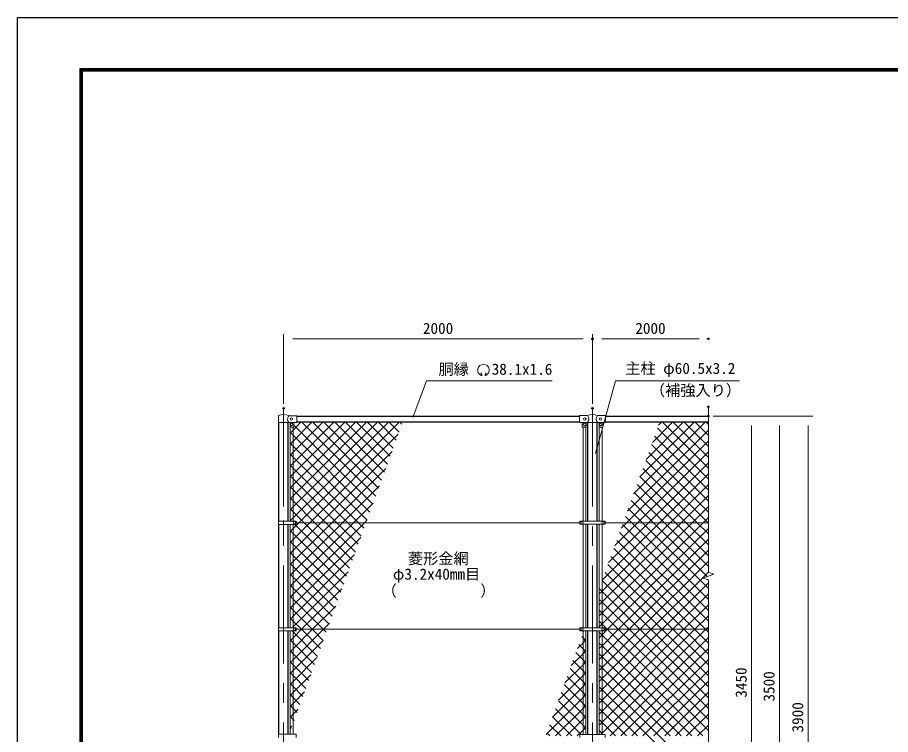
# Model space of a CAD drawing. Units: millimetres, scale not verified. Extents: x -6300 to 6300, y -4455 to 4455.
# Drawn here: x -6300 to -648, y -186 to 4455 of the extents above; entities that cross this region are included whole.
import ezdxf
from ezdxf.enums import TextEntityAlignment as Align

# ---------------------------------------------------------------- set-up
doc = ezdxf.new("R2010")
doc.units = ezdxf.units.MM
doc.header["$LTSCALE"] = 20
doc.header["$PDMODE"] = 32
doc.header["$PDSIZE"] = 10
doc.linetypes.add('USER1', pattern=[50.8, 31.75, -6.35, 6.35, -6.35])
for name, color, linetype, lineweight in [('0-0_D-STR1', 1, 'Continuous', 25), ('0-3_D-BMK', 2, 'USER1', 13), ('0-4_D-STR-DIM', 7, 'Continuous', 13), ('0-7_D-STR3', 3, 'Continuous', 13), ('0-A_D-STR-TXT', 7, 'Continuous', 13), ('0-B_D-STR2', 7, 'Continuous', 13), ('0-C_D-TTL', 7, 'Continuous', 25)]:
    doc.layers.add(name, color=color, linetype=linetype, lineweight=lineweight)
doc.layers.add('0-6_Defpoints', color=8, linetype='Continuous')
doc.styles.add('ＭＳ ゴシック', font='')
doc.styles.get('ＭＳ ゴシック').set_extended_font_data('MS Gothic')

msp = doc.modelspace()

# ---------------------------------------------------------------- linework, layer by layer
at = {"layer": '0-0_D-STR1'}
for p, q in [((-4489.96, 1875), (-2662.46, 1875)), ((-2492.46, 1875), (-1827.46, 1875)), ((-4607.71, 1195.5), (-4607.71, 1833.8)), ((-4547.21, 1195.5), (-4547.21, 1833.8)), ((-4492.46, 1836.9), (-2662.46, 1836.9)), ((-2607.71, 1195.3), (-2607.71, 1833.5)), ((-2547.21, 1195.3), (-2547.21, 1833.5)), ((-2492.46, 1836.9), (-1827.46, 1836.9)), ((-4607.71, 505.5), (-4607.71, 1174.5)), ((-4547.21, 505.5), (-4547.21, 1174.5)), ((-2607.71, 505.3), (-2607.71, 1174.7)), ((-2547.21, 505.3), (-2547.21, 1174.7)), ((-4607.71, -184.5), (-4607.71, 484.5)), ((-4547.21, -184.5), (-4547.21, 484.5)), ((-2607.71, -184.7), (-2607.71, 484.7)), ((-2547.21, -184.7), (-2547.21, 484.7))]:
    msp.add_line(p, q, dxfattribs=at)
at = {"layer": '0-3_D-BMK'}
for p, q in [((-4577.46, 1925), (-4577.46, -2075)), ((-2577.46, 1925), (-2577.46, -2075)), ((-4577.46, 1199.53), (-4577.46, 1158.75))]:
    msp.add_line(p, q, dxfattribs=at)
at = {"layer": '0-4_D-STR-DIM'}
for p, q in [((-4577.46, 1955), (-4577.46, 2405)), ((-4517.46, 2375), (-2637.46, 2375)), ((-2577.46, 1955), (-2577.46, 2405)), ((-2577.46, 1955), (-2577.46, 2405)), ((-2517.46, 2375), (-1887.46, 2375)), ((-1827.46, 1935), (-1827.46, 865.65)), ((-1797.46, 1875), (-1517.46, 1875)), ((-1797.46, 1875), (-1337.34, 1875)), ((-1797.46, 1875), (-1151.49, 1875)), ((-1547.46, 1815), (-1547.46, -1515)), ((-1367.34, 1815), (-1367.34, -1565)), ((-1181.49, 1815), (-1181.49, -1965)), ((-1862.7, 827.17), (-1792.22, 852.83)), ((-1792.22, 852.83), (-1827.46, 865.65)), ((-1827.46, 814.35), (-1862.7, 827.17)), ((-1827.46, 814.35), (-1827.46, -514.35))]:
    msp.add_line(p, q, dxfattribs=at)
at = {"layer": '0-6_Defpoints'}
for p in [(-2577.46, 2375), (-1827.46, 2375), (-4577.46, 1925), (-2577.46, 1925), (-1827.46, 1935), (-1827.46, 1875)]:
    msp.add_point(p, dxfattribs=at)
at = {"layer": '0-7_D-STR3'}
for p, q in [((-4610.96, 1833.8), (-4610.96, 1875.88)), ((-4542.48, 1877.7), (-4492.46, 1877.7)), ((-4492.46, 1834.3), (-4492.46, 1877.7)), ((-2662.46, 1878), (-2613.24, 1878)), ((-2662.46, 1834), (-2662.46, 1878)), ((-2541.68, 1878), (-2492.46, 1878)), ((-2492.46, 1834), (-2492.46, 1878)), ((-4610.96, 1833.8), (-4543.96, 1833.8)), ((-4543.96, 1833.8), (-4542.46, 1834.3)), ((-4542.46, 1834.3), (-4492.46, 1834.3)), ((-4535.46, 1806.3), (-4535.46, 1834.3)), ((-4510.46, 1806.3), (-4510.46, 1834.3)), ((-2662.46, 1834), (-2612.26, 1834)), ((-2644.46, 1834), (-2644.46, 1805)), ((-2619.46, 1834), (-2619.46, 1805)), ((-2611.26, 1833.5), (-2612.26, 1834)), ((-2611.26, 1833.5), (-2543.66, 1833.5)), ((-2543.66, 1833.5), (-2542.66, 1834)), ((-2542.66, 1834), (-2492.46, 1834)), ((-2535.46, 1834), (-2535.46, 1805)), ((-2510.46, 1834), (-2510.46, 1805)), ((-4534.96, 1195.5), (-4534.96, 1804.98)), ((-4533.46, 1804.3), (-4512.46, 1804.3)), ((-4515.96, 1195.5), (-4515.96, 1804.3)), ((-2620.46, 1804), (-2643.46, 1804)), ((-2638.96, 1804), (-2638.96, 1195.3)), ((-2619.96, 1804.13), (-2619.96, 1195.3)), ((-2534.96, 1804.13), (-2534.96, 1195.3)), ((-2534.46, 1804), (-2511.46, 1804)), ((-2515.96, 1804), (-2515.96, 1195.3)), ((-4610.26, 1195.5), (-4610.26, 1174.5)), ((-4610.26, 1195.5), (-4495.46, 1195.5)), ((-4495.46, 1195.5), (-4495.46, 1174.5)), ((-2659.96, 1195.3), (-2494.96, 1195.3)), ((-2659.96, 1195.3), (-2659.96, 1174.7)), ((-2494.96, 1195.3), (-2494.96, 1174.7)), ((-4610.26, 1174.5), (-4495.46, 1174.5)), ((-4534.96, 505.5), (-4534.96, 1174.5)), ((-4515.96, 505.5), (-4515.96, 1174.5)), ((-2659.96, 1185), (-4495.46, 1185)), ((-2659.96, 1174.7), (-2494.96, 1174.7)), ((-2638.96, 505.3), (-2638.96, 1174.7)), ((-2619.96, 505.3), (-2619.96, 1174.7)), ((-2534.96, 505.3), (-2534.96, 1174.7)), ((-2515.96, 505.3), (-2515.96, 1174.7)), ((-1827.46, 1185), (-2494.96, 1185)), ((-4610.26, 505.5), (-4610.26, 484.5)), ((-4610.26, 505.5), (-4495.46, 505.5)), ((-4610.26, 484.5), (-4495.46, 484.5)), ((-4534.96, -184.5), (-4534.96, 484.5)), ((-4515.96, -184.5), (-4515.96, 484.5)), ((-4495.46, 505.5), (-4495.46, 484.5)), ((-2659.96, 495), (-4495.46, 495)), ((-2659.96, 505.3), (-2494.96, 505.3)), ((-2659.96, 505.3), (-2659.96, 484.7)), ((-2659.96, 484.7), (-2494.96, 484.7)), ((-2638.96, -184.7), (-2638.96, 484.7)), ((-2619.96, -184.7), (-2619.96, 484.7)), ((-2534.96, -184.7), (-2534.96, 484.7)), ((-2515.96, -184.7), (-2515.96, 484.7)), ((-2494.96, 505.3), (-2494.96, 484.7)), ((-1827.46, 495), (-2494.96, 495)), ((-4610.26, -184.5), (-4610.26, -205.5)), ((-4610.26, -184.5), (-4495.46, -184.5)), ((-4495.46, -184.5), (-4495.46, -205.5)), ((-2659.96, -184.7), (-2494.96, -184.7)), ((-2659.96, -184.7), (-2659.96, -205.3)), ((-2494.96, -184.7), (-2494.96, -205.3))]:
    msp.add_line(p, q, dxfattribs=at)
for centre in [(-4527.46, 1856), (-4525.46, 1821), (-2629.46, 1821), (-2627.46, 1856), (-2527.46, 1856), (-2525.46, 1821), (-4507.46, 1185), (-2644.96, 1185), (-2509.96, 1185), (-4507.46, 495), (-2644.96, 495), (-2509.96, 495)]:
    msp.add_circle(centre, 8, dxfattribs=at)
for centre, radius, start, end in [((-4607.96, 1875.88), 3, 116.57497, 180), ((-4577.5, 1801.97), 82.93, 67.08235, 112.54718), ((-4518.36, 1856), 33.56, 145.68676, 221.15827), ((-4542.48, 1883.7), 6, 242.98608, 270), ((-2613.24, 1886), 8, 270, 296.9114), ((-2629.85, 1856), 28.8, 314.1684, 41.01552), ((-2577.46, 1802.54), 82.82, 67.15338, 112.84662), ((-2525.08, 1856), 28.8, 138.98448, 225.8316), ((-2541.68, 1886), 8, 243.0886, 270), ((-4533.46, 1806.3), 2, 180, 270), ((-4512.46, 1806.3), 2, 270, 0), ((-2643.46, 1805), 1, 180, 270), ((-2620.46, 1805), 1, 270, 0), ((-2534.46, 1805), 1, 180, 270), ((-2511.46, 1805), 1, 270, 0)]:
    msp.add_arc(centre, radius, start, end, dxfattribs=at)
at = {"layer": '0-A_D-STR-TXT'}
for p, q in [((-3293.61, 2143.87), (-3300.52, 2155.84)), ((-3272.8, 2143.87), (-3265.9, 2155.84))]:
    msp.add_line(p, q, dxfattribs=at)
for points in [[(-2837.93, 2102.22), (-3652.27, 2102.22), (-3740.59, 1866.43)], [(-1626.62, 2102.22), (-2428.64, 2102.22), (-2557.32, 1632.95)]]:
    msp.add_lwpolyline(points, dxfattribs=at)
for centre, radius, start, end in [((-3283.21, 2172.48), 37.51, 294.32478, 245.67522), ((-3297.03, 2141.8), 3.95, 245.67522, 30), ((-3269.39, 2141.8), 3.95, 150, 294.32478)]:
    msp.add_arc(centre, radius, start, end, dxfattribs=at)
at = {"layer": '0-B_D-STR2'}
for p, q in [((-4515.96, 1783.36), (-4462.42, 1836.9)), ((-4515.96, 1712.65), (-4391.71, 1836.9)), ((-4515.96, 1641.93), (-4321, 1836.9)), ((-4515.96, 1571.22), (-4250.29, 1836.9)), ((-4515.96, 1500.51), (-4179.58, 1836.9)), ((-4515.96, 1429.8), (-4108.86, 1836.9)), ((-4515.96, 1359.09), (-4038.15, 1836.9)), ((-4515.96, 1288.38), (-3967.44, 1836.9)), ((-4515.96, 1217.67), (-3896.73, 1836.9)), ((-3999.54, 1305.1), (-4510.46, 1816.02)), ((-3980.67, 1356.94), (-4460.63, 1836.9)), ((-3961.8, 1408.78), (-4389.92, 1836.9)), ((-3942.93, 1460.63), (-4319.21, 1836.9)), ((-3924.06, 1512.47), (-4248.49, 1836.9)), ((-3905.19, 1564.31), (-4177.78, 1836.9)), ((-3886.33, 1616.15), (-4107.07, 1836.9)), ((-3867.46, 1667.99), (-4036.36, 1836.9)), ((-3848.59, 1719.84), (-3965.65, 1836.9)), ((-3829.72, 1771.68), (-3894.94, 1836.9)), ((-3810.85, 1823.52), (-3824.23, 1836.9)), ((-2311.33, 1371.69), (-1846.12, 1836.9)), ((-2270.87, 1482.87), (-1916.83, 1836.9)), ((-2230.4, 1594.04), (-1987.54, 1836.9)), ((-2189.94, 1705.22), (-2058.26, 1836.9)), ((-2149.47, 1816.39), (-2128.97, 1836.9)), ((-1827.46, 1537.19), (-2127.17, 1836.9)), ((-1827.46, 1607.9), (-2056.46, 1836.9)), ((-1827.46, 1678.61), (-1985.75, 1836.9)), ((-1827.46, 1749.32), (-1915.04, 1836.9)), ((-1827.46, 1820.03), (-1844.33, 1836.9)), ((-4534.96, 1764.36), (-4515.96, 1783.36)), ((-4515.96, 1750.81), (-4534.96, 1769.81)), ((-4407.21, 1185), (-3834.97, 1757.24)), ((-2351.8, 1260.52), (-1827.46, 1784.85)), ((-1827.46, 1466.48), (-2156.92, 1795.93)), ((-4534.96, 1693.65), (-4515.96, 1712.65)), ((-4515.96, 1680.1), (-4534.96, 1699.1)), ((-4018.41, 1253.26), (-4515.96, 1750.81)), ((-2356.6, 1185), (-1827.46, 1714.14)), ((-1827.46, 1395.77), (-2175.79, 1744.09)), ((-4534.96, 1622.93), (-4515.96, 1641.93)), ((-4037.28, 1201.42), (-4515.96, 1680.1)), ((-4336.5, 1185), (-3875.44, 1646.06)), ((-2285.89, 1185), (-1827.46, 1643.43)), ((-1827.46, 1254.34), (-2213.53, 1640.41)), ((-1827.46, 1325.06), (-2194.66, 1692.25)), ((-4515.96, 1609.39), (-4534.96, 1628.39)), ((-4091.57, 1185), (-4515.96, 1609.39)), ((-1828.83, 1185), (-2232.4, 1588.57)), ((-4534.96, 1552.22), (-4515.96, 1571.22)), ((-4515.96, 1538.68), (-4534.96, 1557.68)), ((-4162.28, 1185), (-4515.96, 1538.68)), ((-4265.79, 1185), (-3915.9, 1534.89)), ((-1899.54, 1185), (-2251.26, 1536.73)), ((-2215.18, 1185), (-1827.46, 1572.72)), ((-4534.96, 1481.51), (-4515.96, 1500.51)), ((-4515.96, 1467.97), (-4534.96, 1486.97)), ((-1970.25, 1185), (-2270.13, 1484.88)), ((-2144.47, 1185), (-1827.46, 1502.01)), ((-4534.96, 1410.8), (-4515.96, 1429.8)), ((-4515.96, 1397.26), (-4534.96, 1416.26)), ((-4232.99, 1185), (-4515.96, 1467.97)), ((-4195.08, 1185), (-3956.37, 1423.71)), ((-2040.96, 1185), (-2289, 1433.04)), ((-2073.76, 1185), (-1827.46, 1431.3)), ((-4534.96, 1340.09), (-4515.96, 1359.09)), ((-4303.7, 1185), (-4515.96, 1397.26)), ((-2111.67, 1185), (-2307.87, 1381.2)), ((-2003.05, 1185), (-1827.46, 1360.59)), ((-4515.96, 1326.55), (-4534.96, 1345.55)), ((-4374.41, 1185), (-4515.96, 1326.55)), ((-4124.37, 1185), (-3996.83, 1312.54)), ((-4534.96, 1269.38), (-4515.96, 1288.38)), ((-4515.96, 1255.84), (-4534.96, 1274.84)), ((-4445.12, 1185), (-4515.96, 1255.84)), ((-2253.09, 1185), (-2345.61, 1277.52)), ((-1932.34, 1185), (-1827.46, 1289.88)), ((-4534.96, 1198.67), (-4515.96, 1217.67)), ((-4526.33, 1195.5), (-4534.96, 1204.13)), ((-4053.66, 1185), (-4037.3, 1201.36)), ((-2323.8, 1185), (-2364.48, 1225.67)), ((-1861.63, 1185), (-1827.46, 1219.17)), ((-4515.96, 1114.42), (-4534.96, 1133.42)), ((-4515.96, 1076.25), (-4407.21, 1185)), ((-4515.96, 1005.54), (-4336.5, 1185)), ((-4515.96, 934.83), (-4265.79, 1185)), ((-4515.96, 864.12), (-4195.08, 1185)), ((-4515.96, 793.41), (-4124.37, 1185)), ((-4515.96, 722.7), (-4053.66, 1185)), ((-4169.36, 838.53), (-4505.33, 1174.5)), ((-4150.49, 890.37), (-4445.12, 1185)), ((-4131.62, 942.21), (-4374.41, 1185)), ((-4112.75, 994.05), (-4303.7, 1185)), ((-4093.88, 1045.89), (-4232.99, 1185)), ((-4075.01, 1097.73), (-4162.28, 1185)), ((-4056.15, 1149.58), (-4091.57, 1185)), ((-2515.96, 742.8), (-2073.76, 1185)), ((-2515.96, 672.09), (-2003.05, 1185)), ((-2515.96, 601.38), (-1932.34, 1185)), ((-2515.96, 530.67), (-1861.63, 1185)), ((-2513.65, 815.82), (-2144.47, 1185)), ((-2480.92, 495), (-1827.46, 1148.45)), ((-2473.19, 926.99), (-2215.18, 1185)), ((-2432.72, 1038.17), (-2285.89, 1185)), ((-2392.26, 1149.34), (-2356.6, 1185)), ((-1827.46, 617.95), (-2383.35, 1173.83)), ((-1827.46, 688.66), (-2323.8, 1185)), ((-1827.46, 759.37), (-2253.09, 1185)), ((-1827.46, 900.79), (-2111.67, 1185)), ((-1827.46, 971.5), (-2040.96, 1185)), ((-1827.46, 1042.21), (-1970.25, 1185)), ((-1827.46, 1112.92), (-1899.54, 1185)), ((-1827.46, 1183.63), (-1828.83, 1185)), ((-4534.96, 1057.25), (-4515.96, 1076.25)), ((-4188.23, 786.68), (-4515.96, 1114.42)), ((-4515.96, 651.99), (-4077.76, 1090.19)), ((-2410.21, 495), (-1827.46, 1077.74)), ((-1827.46, 547.24), (-2402.22, 1121.99)), ((-4515.96, 1043.71), (-4534.96, 1062.71)), ((-4207.1, 734.84), (-4515.96, 1043.71)), ((-1916.65, 495), (-2439.95, 1018.31)), ((-1845.93, 495), (-2421.08, 1070.15)), ((-4534.96, 986.54), (-4515.96, 1005.54)), ((-4515.96, 973), (-4534.96, 992)), ((-4515.96, 581.27), (-4118.23, 979.01)), ((-4225.97, 683), (-4515.96, 973)), ((-1987.36, 495), (-2458.82, 966.47)), ((-2339.5, 495), (-1827.46, 1007.03)), ((-4534.96, 915.83), (-4515.96, 934.83)), ((-4515.96, 902.29), (-4534.96, 921.29)), ((-2058.07, 495), (-2477.69, 914.62)), ((-2268.78, 495), (-1827.46, 936.32)), ((-4534.96, 845.12), (-4515.96, 864.12)), ((-4515.96, 831.57), (-4534.96, 850.57)), ((-4244.83, 631.16), (-4515.96, 902.29)), ((-2128.78, 495), (-2496.56, 862.78)), ((-4534.96, 774.41), (-4515.96, 793.41)), ((-4263.7, 579.32), (-4515.96, 831.57)), ((-2199.49, 495), (-2515.43, 810.94)), ((-2127.36, 495), (-1827.46, 794.9)), ((-4515.96, 760.86), (-4534.96, 779.86)), ((-4282.57, 527.47), (-4515.96, 760.86)), ((-4460.82, 495), (-4199.15, 756.66)), ((-2534.96, 723.8), (-2515.96, 742.8)), ((-4534.96, 703.7), (-4515.96, 722.7)), ((-4515.96, 690.15), (-4534.96, 709.15)), ((-4320.81, 495), (-4515.96, 690.15)), ((-2515.96, 670.05), (-2534.96, 689.05)), ((-2056.65, 495), (-1827.46, 724.19)), ((-4534.96, 632.99), (-4515.96, 651.99)), ((-4515.96, 619.44), (-4534.96, 638.44)), ((-4390.1, 495), (-4239.62, 645.49)), ((-2534.96, 653.09), (-2515.96, 672.09)), ((-2340.91, 495), (-2515.96, 670.05)), ((-1985.94, 495), (-1827.46, 653.48)), ((-4534.96, 562.27), (-4515.96, 581.27)), ((-4515.96, 548.73), (-4534.96, 567.73)), ((-4391.52, 495), (-4515.96, 619.44)), ((-2515.96, 599.34), (-2534.96, 618.34)), ((-2534.96, 582.38), (-2515.96, 601.38)), ((-2411.62, 495), (-2515.96, 599.34)), ((-1915.23, 495), (-1827.46, 582.77)), ((-4462.23, 495), (-4515.96, 548.73)), ((-4319.39, 495), (-4280.08, 534.31)), ((-2515.96, 528.63), (-2534.96, 547.63)), ((-2534.96, 511.67), (-2515.96, 530.67)), ((-2482.33, 495), (-2515.96, 528.63)), ((-4515.96, 439.85), (-4460.82, 495)), ((-4515.96, 369.14), (-4390.1, 495)), ((-4515.96, 298.43), (-4319.39, 495)), ((-4339.18, 371.95), (-4462.23, 495)), ((-4320.31, 423.79), (-4391.52, 495)), ((-4301.44, 475.63), (-4320.81, 495)), ((-2635.05, 482.29), (-2632.64, 484.7)), ((-2515.96, 457.92), (-2534.96, 476.92)), ((-2534.96, 440.95), (-2515.96, 459.95)), ((-2515.96, 459.95), (-2480.92, 495)), ((-2515.96, 389.24), (-2410.21, 495)), ((-2515.96, 318.53), (-2339.5, 495)), ((-2515.96, 247.82), (-2268.78, 495)), ((-2515.96, 106.4), (-2127.36, 495)), ((-2515.96, 35.69), (-2056.65, 495)), ((-2515.96, -35.02), (-1985.94, 495)), ((-2515.96, -105.73), (-1915.23, 495)), ((-1863.04, -195), (-2515.96, 457.92)), ((-1827.46, -159.87), (-2482.33, 495)), ((-1827.46, -89.16), (-2411.62, 495)), ((-1827.46, -18.45), (-2340.91, 495)), ((-1827.46, 122.97), (-2199.49, 495)), ((-1827.46, 193.68), (-2128.78, 495)), ((-1827.46, 264.4), (-2058.07, 495)), ((-1827.46, 335.11), (-1987.36, 495)), ((-1827.46, 405.82), (-1916.65, 495)), ((-1827.46, 476.53), (-1845.93, 495)), ((-4534.96, 420.85), (-4515.96, 439.85)), ((-4515.96, 407.31), (-4534.96, 426.31)), ((-4515.96, 227.72), (-4320.55, 423.14)), ((-4376.92, 268.27), (-4515.96, 407.31)), ((-2675.51, 371.12), (-2638.96, 407.67)), ((-2638.96, 368.79), (-2666.38, 396.21)), ((-2638.96, 439.5), (-2647.51, 448.05)), ((-2619.96, 420.5), (-2638.96, 439.5)), ((-2638.96, 407.67), (-2619.96, 426.67)), ((-2515.96, 387.21), (-2534.96, 406.21)), ((-2463.81, -195), (-1827.46, 441.35)), ((-4534.96, 350.14), (-4515.96, 369.14)), ((-4515.96, 336.6), (-4534.96, 355.6)), ((-2638.96, 298.08), (-2685.25, 344.36)), ((-2619.96, 349.79), (-2638.96, 368.79)), ((-2638.96, 336.95), (-2619.96, 355.95)), ((-2534.96, 370.24), (-2515.96, 389.24)), ((-1933.75, -195), (-2515.96, 387.21)), ((-2393.1, -195), (-1827.46, 370.64)), ((-4534.96, 279.43), (-4515.96, 298.43)), ((-4515.96, 265.89), (-4534.96, 284.89)), ((-4395.78, 216.42), (-4515.96, 336.6)), ((-4515.96, 157.01), (-4361.01, 311.96)), ((-2715.98, 259.94), (-2638.96, 336.95)), ((-2638.96, 227.37), (-2704.12, 292.52)), ((-2619.96, 279.08), (-2638.96, 298.08)), ((-2638.96, 266.24), (-2619.96, 285.24)), ((-2515.96, 316.5), (-2534.96, 335.5)), ((-2534.96, 299.53), (-2515.96, 318.53)), ((-2004.46, -195), (-2515.96, 316.5)), ((-2322.39, -195), (-1827.46, 299.93)), ((-4534.96, 208.72), (-4515.96, 227.72)), ((-4414.65, 164.58), (-4515.96, 265.89)), ((-2756.44, 148.77), (-2638.96, 266.24)), ((-2638.96, 156.66), (-2722.99, 240.68)), ((-2619.96, 208.37), (-2638.96, 227.37)), ((-2515.96, 245.79), (-2534.96, 264.79)), ((-2534.96, 228.82), (-2515.96, 247.82)), ((-2075.17, -195), (-2515.96, 245.79)), ((-2251.68, -195), (-1827.46, 229.22)), ((-4515.96, 195.18), (-4534.96, 214.18)), ((-4515.96, 86.3), (-4401.48, 200.79)), ((-4433.52, 112.74), (-4515.96, 195.18)), ((-2796.9, 37.59), (-2638.96, 195.53)), ((-2638.96, 85.95), (-2741.85, 188.84)), ((-2638.96, 195.53), (-2619.96, 214.53)), ((-4534.96, 138.01), (-4515.96, 157.01)), ((-4515.96, 124.47), (-4534.96, 143.47)), ((-4452.39, 60.9), (-4515.96, 124.47)), ((-2837.37, -73.58), (-2638.96, 124.82)), ((-2638.96, 15.24), (-2760.72, 137)), ((-2619.96, 137.66), (-2638.96, 156.66)), ((-2638.96, 124.82), (-2619.96, 143.82)), ((-2180.97, -195), (-1827.46, 158.5)), ((-4534.96, 67.3), (-4515.96, 86.3)), ((-4515.96, 53.76), (-4534.96, 72.76)), ((-4515.96, 15.59), (-4441.94, 89.61)), ((-2638.96, -55.48), (-2779.59, 85.16)), ((-2619.96, 66.95), (-2638.96, 85.95)), ((-2638.96, 54.11), (-2619.96, 73.11)), ((-2534.96, 87.4), (-2515.96, 106.4)), ((-2110.26, -195), (-1827.46, 87.79)), ((-4534.96, -3.41), (-4515.96, 15.59)), ((-4515.96, -16.95), (-4534.96, 2.05)), ((-4471.26, 9.06), (-4515.96, 53.76)), ((-2877.83, -184.76), (-2638.96, 54.11)), ((-2638.96, -126.19), (-2798.46, 33.31)), ((-2619.96, -3.76), (-2638.96, 15.24)), ((-2638.96, -16.6), (-2619.96, 2.4)), ((-2515.96, 33.66), (-2534.96, 52.66)), ((-2534.96, 16.69), (-2515.96, 35.69)), ((-2287.31, -195), (-2515.96, 33.66)), ((-2039.55, -195), (-1827.46, 17.08)), ((-4534.96, -74.12), (-4515.96, -55.12)), ((-4490.13, -42.79), (-4515.96, -16.95)), ((-4515.96, -55.12), (-4482.41, -21.57)), ((-2817.36, -195), (-2638.96, -16.6)), ((-2651.16, -184.7), (-2817.33, -18.53)), ((-2619.96, -74.48), (-2638.96, -55.48)), ((-2515.96, -37.05), (-2534.96, -18.05)), ((-2534.96, -54.02), (-2515.96, -35.02)), ((-2358.02, -195), (-2515.96, -37.05)), ((-1968.83, -195), (-1827.46, -53.63)), ((-4515.96, -87.66), (-4534.96, -68.66)), ((-4509, -94.63), (-4515.96, -87.66)), ((-2711.57, -195), (-2836.2, -70.37)), ((-2746.65, -195), (-2638.96, -87.31)), ((-2638.96, -87.31), (-2619.96, -68.31)), ((-2515.96, -107.76), (-2534.96, -88.76)), ((-2534.96, -124.73), (-2515.96, -105.73)), ((-2428.73, -195), (-2515.96, -107.76)), ((-4534.96, -144.83), (-4522.87, -132.74)), ((-4527.87, -146.47), (-4534.96, -139.37)), ((-2782.28, -195), (-2855.07, -122.21)), ((-2675.94, -195), (-2638.96, -158.02)), ((-2619.96, -145.19), (-2638.96, -126.19)), ((-2638.96, -158.02), (-2619.96, -139.02)), ((-1898.12, -195), (-1827.46, -124.34)), ((-2852.99, -195), (-2873.94, -174.05))]:
    msp.add_line(p, q, dxfattribs=at)
for points in [[(-4534.96, 1127.96), (-4515.96, 1146.96), (-4477.92, 1185), (-3826.02, 1836.9)], [(-1834.73, 837.35), (-2182.38, 1185), (-2326.74, 1329.36)], [(-4521.03, 505.5), (-4515.96, 510.56), (-4158.69, 867.84)], [(-2534.96, 158.11), (-2515.96, 177.11), (-2198.07, 495), (-1827.43, 865.64)], [(-1827.46, 52.26), (-2270.2, 495), (-2515.96, 740.76), (-2534.3, 759.1)], [(-2524.22, -184.7), (-2515.96, -176.44), (-1844.52, 495), (-1827.46, 512.06)], [(-4358.05, 320.11), (-4515.96, 478.02), (-4522.44, 484.5)], [(-1827.46, -513.42), (-2145.88, -195), (-2515.96, 175.08), (-2534.96, 194.08)], [(-1859.82, -551.78), (-2216.59, -195), (-2515.96, 104.37), (-2534.96, 123.37)], [(-2509.74, -184.7), (-2515.96, -178.48), (-2534.96, -159.48)]]:
    msp.add_lwpolyline(points, dxfattribs=at)
at = {"layer": '0-C_D-TTL', "color": 2}
msp.add_lwpolyline([(-6300, 4455), (6300, 4455), (6300, -4455), (-6300, -4455)], close=True, dxfattribs=at)
at = {"layer": '0-C_D-TTL'}
for points in [[(-5895, 4125), (5895, 4125), (5895, -4125), (-5895, -4125)], [(-5891.25, 4121.25), (5891.25, 4121.25), (5891.25, -4121.25), (-5891.25, -4121.25)], [(-5887.5, 4117.5), (5887.5, 4117.5), (5887.5, -4117.5), (-5887.5, -4117.5)], [(-5883.75, 4113.75), (5883.75, 4113.75), (5883.75, -4113.75), (-5883.75, -4113.75)], [(-5880, 4110), (5880, 4110), (5880, -4110), (-5880, -4110)]]:
    msp.add_lwpolyline(points, close=True, dxfattribs=at)

# ---------------------------------------------------------------- texts
at = {"layer": '0-4_D-STR-DIM', "style": 'ＭＳ ゴシック'}
for p in [(-3675.34, 2385.12), (-2300.34, 2385.12)]:
    msp.add_text('2000', height=72.14, dxfattribs=at).set_placement(p, align=Align.BOTTOM_LEFT)
for s, p in [('3450', (-1557.58, 52.31)), ('3500', (-1377.46, 27.31)), ('3900', (-1191.61, -172.69))]:
    msp.add_text(s, height=72.14, rotation=90, dxfattribs=at).set_placement(p, align=Align.BOTTOM_LEFT)
at = {"layer": '0-A_D-STR-TXT', "style": 'ＭＳ ゴシック'}
for s, p in [('胴縁 \u300038.1x1.6', (-3574.36, 2121.1)), ('主柱 φ60.5x3.2', (-2365.76, 2126.24)), ('（補強入り）', (-2206.07, 1983.98)), ('菱形金網', (-3772.38, 896.1)), ('φ3.2x40mm目', (-3869.84, 794.71)), ('（\u3000\u3000   \u3000\u3000）', (-3942.94, 687.24))]:
    msp.add_text(s, height=72.14, dxfattribs=at).set_placement(p, align=Align.BOTTOM_LEFT)

doc.saveas('drawing.dxf')
